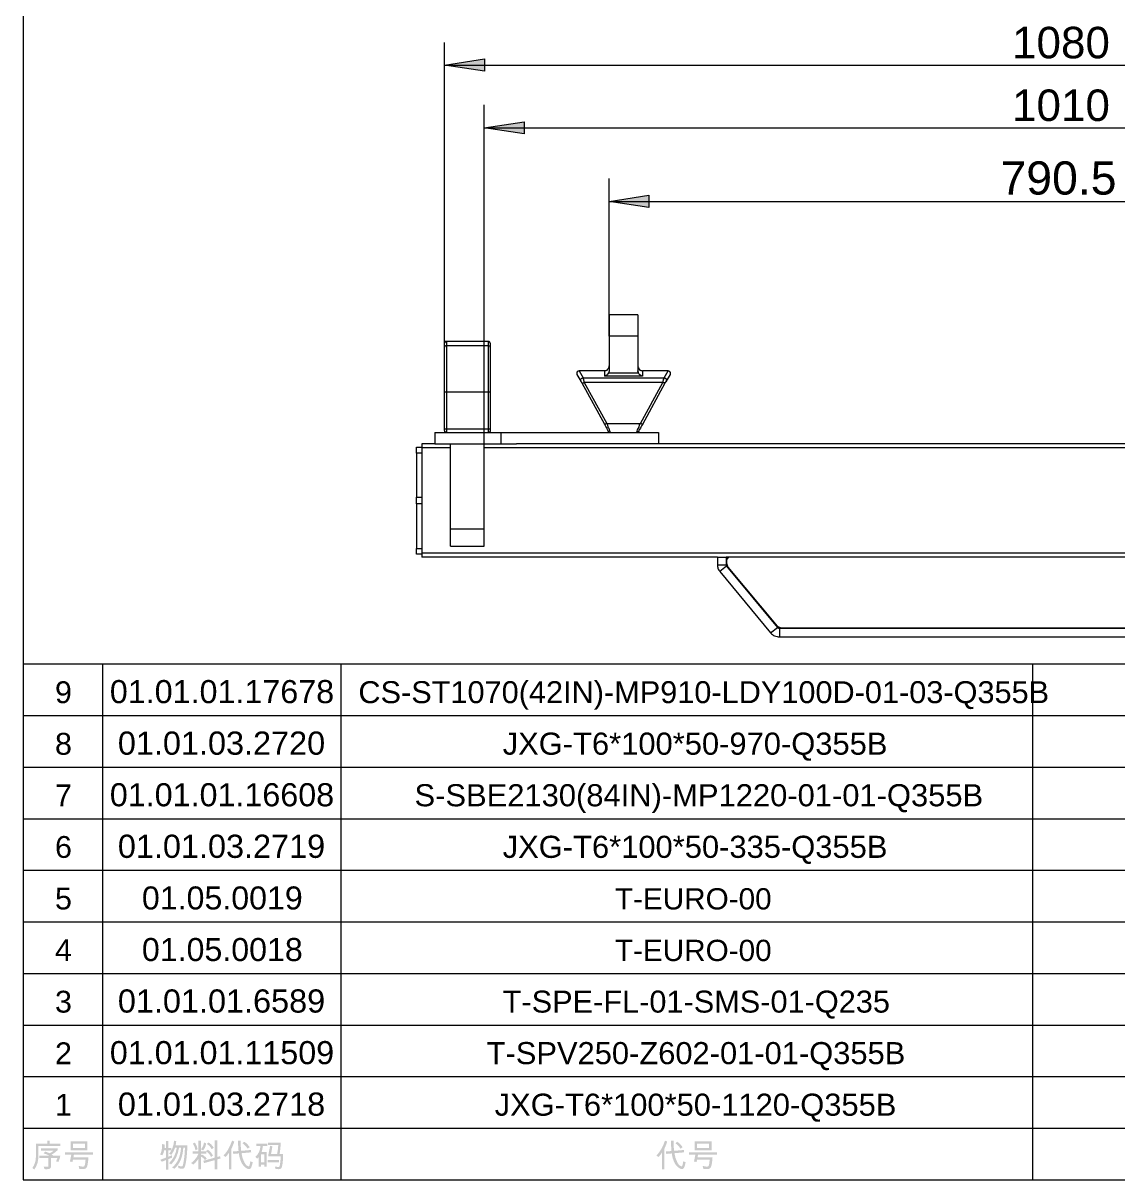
# Model space of a CAD drawing. Header units: millimetres. Extents: x 3 to 294, y 5 to 205.
# Drawn here: x 5 to 101.3, y 5.2 to 107.1 of the extents above; entities that cross this region are included whole.
import ezdxf

# ---------------------------------------------------------------- set-up
doc = ezdxf.new("R2010")
doc.units = ezdxf.units.MM

msp = doc.modelspace()

# ---------------------------------------------------------------- hatches: boundary and pattern name
h = msp.add_hatch(color=7)
h.paths.add_polyline_path([(192.193333, 121.355556), (195.685833, 121.884722), (195.685833, 120.791111)])
h.paths.add_polyline_path([(209.197222, 121.355556), (205.704722, 120.791111), (205.704722, 121.884722)])
h.paths.add_polyline_path([(180.833889, 115.005556), (184.361667, 115.534722), (184.361667, 114.476389)])
h.paths.add_polyline_path([(209.197222, 115.005556), (205.704722, 114.476389), (205.704722, 115.534722)])
h.paths.add_polyline_path([(45.543611, 97.860556), (49.071389, 98.389722), (49.071389, 97.331389)])
h.paths.add_polyline_path([(146.579167, 97.860556), (143.086667, 97.331389), (143.086667, 98.389722)])
h = msp.add_hatch(color=7)
h.paths.add_polyline_path([(42.051111, 103.363889), (45.578889, 103.928333), (45.578889, 102.834722)])
h.paths.add_polyline_path([(150.071667, 103.363889), (146.579167, 102.834722), (146.579167, 103.928333)])
h = msp.add_hatch(color=7)
h.paths.add_polyline_path([(56.550278, 91.369444), (60.042778, 91.933889), (60.042778, 90.840278)])
h.paths.add_polyline_path([(135.607778, 91.369444), (132.08, 90.840278), (132.08, 91.933889)])
h = msp.add_hatch(color=7)
h.paths.add_polyline_path([(8.247323, 8.188612), (6.311455, 8.188612), (6.311455, 7.228395), (6.289234, 6.933632), (6.222571, 6.652926), (6.111467, 6.386275), (5.955921, 6.133681), (5.786146, 6.265973), (5.92184, 6.493039), (6.018828, 6.734368), (6.077059, 6.98996), (6.096481, 7.259814), (6.096481, 8.394215), (7.089771, 8.394215), (7.089771, 8.679193), (7.304745, 8.679193), (7.304745, 8.394215), (8.247323, 8.394215)])
h.paths.add_polyline_path([(8.250079, 7.35793), (8.189032, 7.085905), (8.072587, 6.802305), (7.86974, 6.856324), (7.999276, 7.152327), (7.4205, 7.152327), (7.4205, 6.382279), (7.39995, 6.28418), (7.338369, 6.21471), (7.23586, 6.173765), (7.092527, 6.161242), (6.855504, 6.163998), (6.7855, 6.379523), (7.124497, 6.368499), (7.185269, 6.388687), (7.205526, 6.460552), (7.205526, 7.152327), (6.410673, 7.152327), (6.410673, 7.35793), (7.270569, 7.35793), (7.041539, 7.470034), (6.757939, 7.56188), (6.924406, 7.710708), (7.083569, 7.656689), (7.288208, 7.564636), (7.347541, 7.586753), (7.432971, 7.634089), (7.544549, 7.706643), (7.682327, 7.804415), (6.534697, 7.804415), (6.534697, 8.01112), (7.999276, 8.01112), (7.999276, 7.829219), (7.763287, 7.622927), (7.485543, 7.448881), (7.612323, 7.35793)])
h = msp.add_hatch(color=7)
h.paths.add_polyline_path([(10.638495, 7.812683), (9.147457, 7.812683), (9.147457, 8.603677), (10.638495, 8.603677)])
h.paths.add_polyline_path([(10.423521, 8.019389), (10.423521, 8.396971), (9.362431, 8.396971), (9.362431, 8.019389)])
h.paths.add_polyline_path([(11.120808, 7.451637), (9.446216, 7.451637), (9.402119, 7.214614), (10.725035, 7.214614), (10.694253, 6.883988), (10.6582, 6.625503), (10.61698, 6.439158), (10.570695, 6.324953), (10.514592, 6.256542), (10.443916, 6.207613), (10.35877, 6.178218), (10.259258, 6.168408), (10.208805, 6.169958), (10.135097, 6.174609), (10.038032, 6.18236), (9.917505, 6.193212), (9.855769, 6.45504), (10.081836, 6.402467), (10.262015, 6.385035), (10.33884, 6.411218), (10.393755, 6.490317), (10.414615, 6.562044), (10.434131, 6.672218), (10.452201, 6.82084), (10.46872, 7.007909), (9.365187, 7.007909), (9.313924, 6.796793), (9.090682, 6.832622), (9.214705, 7.451637), (8.665144, 7.451637), (8.665144, 7.658343), (11.120808, 7.658343)])
h = msp.add_hatch(color=7)
h.paths.add_polyline_path([(19.437169, 8.261923), (19.409669, 7.77905), (19.378396, 7.371366), (19.343299, 7.03882), (19.304326, 6.781359), (19.263605, 6.584351), (19.224124, 6.433129), (19.185884, 6.327588), (19.148884, 6.267626), (19.063307, 6.211816), (18.9521, 6.193212), (18.90889, 6.197243), (18.84289, 6.209335), (18.75405, 6.229489), (18.642317, 6.257705), (18.599322, 6.477088), (18.716421, 6.441638), (18.806441, 6.416317), (18.869383, 6.401124), (18.905246, 6.39606), (18.979523, 6.418108), (19.026514, 6.484805), (19.045014, 6.548574), (19.067442, 6.65141), (19.093797, 6.793314), (19.124079, 6.974284), (19.154051, 7.192247), (19.179476, 7.445091), (19.200353, 7.732765), (19.216683, 8.055218), (19.070611, 8.055218), (19.042578, 7.754461), (18.994449, 7.473134), (18.92623, 7.211238), (18.837929, 6.968772), (18.729552, 6.745737), (18.601105, 6.542132), (18.452594, 6.357957), (18.284027, 6.193212), (18.091101, 6.317236), (18.255795, 6.467924), (18.401375, 6.63763), (18.527848, 6.826352), (18.63522, 7.034091), (18.723497, 7.260847), (18.792687, 7.506621), (18.842794, 7.771411), (18.873827, 8.055218), (18.695785, 8.055218), (18.596368, 7.599543), (18.44698, 7.201592), (18.247672, 6.861414), (17.998497, 6.579063), (17.815494, 6.697574), (18.070043, 6.982415), (18.26811, 7.303636), (18.409644, 7.661236), (18.494591, 8.055218), (18.348519, 8.055218), (18.204652, 7.716771), (18.01779, 7.429588), (17.81825, 7.518885), (17.989411, 7.760403), (18.120109, 8.033445), (18.210397, 8.337905), (18.260325, 8.673681), (18.452147, 8.622969), (18.399782, 8.261923)])
h.paths.add_polyline_path([(18.063541, 7.168863), (17.755963, 7.050352), (17.755963, 6.127066), (17.540989, 6.127066), (17.540989, 6.961055), (17.185455, 6.818842), (17.03828, 6.98586), (17.540989, 7.177132), (17.540989, 7.818195), (17.388302, 7.818195), (17.32257, 7.579243), (17.231206, 7.378325), (17.030012, 7.454393), (17.111575, 7.627406), (17.167816, 7.838039), (17.198839, 8.086292), (17.204747, 8.372166), (17.419721, 8.329172), (17.424958, 8.226714), (17.426887, 8.146168), (17.419721, 8.024901), (17.540989, 8.024901), (17.540989, 8.657145), (17.755963, 8.657145), (17.755963, 8.024901), (18.006766, 8.024901), (18.006766, 7.818195), (17.755963, 7.818195), (17.755963, 7.26257), (18.063541, 7.378325)])
h = msp.add_hatch(color=7)
h.paths.add_polyline_path([(22.35861, 7.107127), (22.051583, 7.020035), (22.051583, 6.158486), (21.836609, 6.158486), (21.836609, 6.958299), (20.899543, 6.697574), (20.837256, 6.901524), (21.836609, 7.174376), (21.836609, 8.692974), (22.051583, 8.692974), (22.051583, 7.233907), (22.302386, 7.308321)])
h.paths.add_polyline_path([(21.680615, 7.367301), (21.511392, 7.228395), (21.433662, 7.378756), (21.337691, 7.51227), (21.223425, 7.628835), (21.090815, 7.728347), (21.090815, 7.535422), (20.61677, 7.535422), (20.61677, 7.405886), (20.691184, 7.457149), (20.806328, 7.399289), (20.920283, 7.318381), (21.033101, 7.214528), (21.144834, 7.087835), (20.97506, 6.961055), (20.888149, 7.071746), (20.799429, 7.160733), (20.708952, 7.228016), (20.61677, 7.273594), (20.61677, 6.141949), (20.40345, 6.141949), (20.40345, 7.096103), (20.330284, 6.96835), (20.228232, 6.836412), (20.097344, 6.700236), (19.937673, 6.55977), (19.767898, 6.705843), (19.969161, 6.876168), (20.167529, 7.106025), (20.255896, 7.230246), (20.324212, 7.343254), (20.372478, 7.444996), (20.400694, 7.535422), (19.90019, 7.535422), (19.90019, 7.742127), (20.40345, 7.742127), (20.40345, 8.681949), (20.61677, 8.681949), (20.61677, 7.742127), (21.068766, 7.742127), (21.05223, 7.750395), (21.230272, 7.874419), (21.356449, 7.786345), (21.473634, 7.672536), (21.581724, 7.532889)])
h.paths.add_polyline_path([(21.745659, 8.046949), (21.567616, 7.917414), (21.486071, 8.064287), (21.386129, 8.189921), (21.26779, 8.294367), (21.131054, 8.377678), (21.297521, 8.512726), (21.419167, 8.43429), (21.534406, 8.330481), (21.643236, 8.20135)])
h.paths.add_polyline_path([(21.082547, 8.433902), (21.041817, 8.237015), (20.983259, 8.069687), (20.906821, 7.931918), (20.812451, 7.823707), (20.627794, 7.914658), (20.73125, 8.061513), (20.810109, 8.210178), (20.864369, 8.360599), (20.894031, 8.512726)])
h.paths.add_polyline_path([(20.329036, 7.922926), (20.1317, 7.820951), (20.104949, 7.991897), (20.057838, 8.146719), (19.990469, 8.285419), (19.902946, 8.407995), (20.092013, 8.504458), (20.248145, 8.216999)])
h = msp.add_hatch(color=7)
h.paths.add_polyline_path([(23.557503, 8.590999), (23.495147, 8.405653), (23.407573, 8.183099), (23.3067, 7.944974), (23.3067, 6.141949), (23.091726, 6.141949), (23.091726, 7.62086), (22.976316, 7.443506), (22.790212, 7.233907), (22.612169, 7.367301), (22.838736, 7.631462), (23.038948, 7.93774), (23.212908, 8.286082), (23.36072, 8.676437)])
h.paths.add_polyline_path([(25.183588, 6.770886), (25.158233, 6.648103), (25.104765, 6.464961), (25.071373, 6.369351), (25.038963, 6.29498), (25.007484, 6.241797), (24.976883, 6.209749), (24.913217, 6.177503), (24.844591, 6.166754), (24.782054, 6.176469), (24.707683, 6.205615), (24.621426, 6.254191), (24.523233, 6.322197), (24.422662, 6.409642), (24.329274, 6.517396), (24.243017, 6.64551), (24.16384, 6.794037), (24.036509, 7.140889), (23.958788, 7.548099), (23.470963, 7.505105), (23.444504, 7.717323), (23.933983, 7.758664), (23.912495, 8.026468), (23.897672, 8.267711), (23.889568, 8.482496), (23.888233, 8.670925), (24.114231, 8.670925), (24.122086, 8.380503), (24.133248, 8.135144), (24.147717, 7.934846), (24.165494, 7.77961), (24.580008, 7.812614), (25.022634, 7.855126), (25.045785, 7.645665), (24.190299, 7.567392), (24.289793, 7.147228), (24.445511, 6.769232), (24.538624, 6.613049), (24.634371, 6.501617), (24.732703, 6.434834), (24.833567, 6.412596), (24.869637, 6.441018), (24.905087, 6.526284), (24.939917, 6.668394), (24.974127, 6.867349)])
h.paths.add_polyline_path([(24.912391, 8.105929), (24.737104, 7.962613), (24.618128, 8.120941), (24.502562, 8.252759), (24.390304, 8.358016), (24.281249, 8.436659), (24.438345, 8.577218), (24.557839, 8.493813), (24.676608, 8.387463), (24.794758, 8.258168)])
h = msp.add_hatch(color=7)
h.paths.add_polyline_path([(27.858636, 7.333126), (27.846647, 7.025892), (27.81068, 6.676077), (27.784627, 6.508835), (27.754388, 6.37911), (27.719911, 6.286798), (27.681145, 6.231797), (27.579859, 6.176951), (27.439713, 6.158486), (27.190012, 6.18329), (27.131032, 6.401572), (27.24832, 6.381401), (27.340494, 6.367121), (27.407449, 6.358629), (27.449083, 6.355821), (27.495799, 6.366983), (27.533419, 6.400469), (27.550171, 6.439209), (27.567388, 6.510712), (27.585121, 6.614875), (27.603424, 6.751593), (27.633671, 7.036985), (27.650277, 7.281862), (26.56328, 7.281862), (26.56328, 7.468173), (26.622502, 7.746916), (26.665393, 7.966334), (26.691955, 8.126428), (26.702187, 8.227197), (26.90779, 8.173729), (26.86011, 7.851199), (26.789279, 7.488568), (27.327816, 7.488568), (27.392377, 7.899017), (27.432547, 8.294996), (26.538476, 8.294996), (26.538476, 8.501702), (27.647521, 8.501702), (27.616928, 7.994722), (27.548302, 7.488568), (27.858636, 7.488568)])
h.paths.add_polyline_path([(26.45414, 8.216172), (26.075455, 8.21066), (26.030531, 7.909214), (25.962456, 7.677635), (26.403428, 7.677635), (26.403428, 6.374011), (26.19121, 6.374011), (26.19121, 6.570795), (25.916705, 6.570795), (25.916705, 6.374011), (25.706141, 6.374011), (25.706141, 7.231151), (25.644542, 7.148055), (25.576605, 7.090591), (25.415099, 7.251546), (25.593081, 7.43467), (25.727707, 7.656551), (25.819028, 7.917086), (25.867095, 8.216172), (25.499435, 8.216172), (25.499435, 8.422878), (26.45414, 8.422878)])
h.paths.add_polyline_path([(26.19121, 6.777501), (26.19121, 7.470929), (25.916705, 7.470929), (25.916705, 6.777501)])
h.paths.add_polyline_path([(27.500346, 6.751593), (26.503749, 6.751593), (26.503749, 6.958299), (27.500346, 6.958299)])
h = msp.add_hatch(color=7)
h.paths.add_polyline_path([(61.663148, 8.590999), (61.600792, 8.405653), (61.513217, 8.183099), (61.412345, 7.944974), (61.412345, 6.141949), (61.197371, 6.141949), (61.197371, 7.62086), (61.08196, 7.443506), (60.895856, 7.233907), (60.717814, 7.367301), (60.94438, 7.631462), (61.144592, 7.93774), (61.318552, 8.286082), (61.466364, 8.676437)])
h.paths.add_polyline_path([(63.289233, 6.770886), (63.263877, 6.648103), (63.210409, 6.464961), (63.177018, 6.369351), (63.144608, 6.29498), (63.113128, 6.241797), (63.082527, 6.209749), (63.018862, 6.177503), (62.950236, 6.166754), (62.887698, 6.176469), (62.813327, 6.205615), (62.727071, 6.254191), (62.628877, 6.322197), (62.528306, 6.409642), (62.434918, 6.517396), (62.348662, 6.64551), (62.269485, 6.794037), (62.142154, 7.140889), (62.064433, 7.548099), (61.576607, 7.505105), (61.550149, 7.717323), (62.039628, 7.758664), (62.018139, 8.026468), (62.003317, 8.267711), (61.995212, 8.482496), (61.993877, 8.670925), (62.219875, 8.670925), (62.22773, 8.380503), (62.238892, 8.135144), (62.253362, 7.934846), (62.271138, 7.77961), (62.685652, 7.812614), (63.128278, 7.855126), (63.151429, 7.645665), (62.295943, 7.567392), (62.395437, 7.147228), (62.551156, 6.769232), (62.644268, 6.613049), (62.740016, 6.501617), (62.838347, 6.434834), (62.939211, 6.412596), (62.975281, 6.441018), (63.010731, 6.526284), (63.045561, 6.668394), (63.079771, 6.867349)])
h.paths.add_polyline_path([(63.018035, 8.105929), (62.842749, 7.962613), (62.723772, 8.120941), (62.608206, 8.252759), (62.495948, 8.358016), (62.386894, 8.436659), (62.54399, 8.577218), (62.663483, 8.493813), (62.782253, 8.387463), (62.900402, 8.258168)])
h = msp.add_hatch(color=7)
h.paths.add_polyline_path([(65.567406, 7.812683), (64.076368, 7.812683), (64.076368, 8.603677), (65.567406, 8.603677)])
h.paths.add_polyline_path([(65.352432, 8.019389), (65.352432, 8.396971), (64.291342, 8.396971), (64.291342, 8.019389)])
h.paths.add_polyline_path([(66.049719, 7.451637), (64.375127, 7.451637), (64.33103, 7.214614), (65.653946, 7.214614), (65.623165, 6.883988), (65.587112, 6.625503), (65.545891, 6.439158), (65.499606, 6.324953), (65.443503, 6.256542), (65.372827, 6.207613), (65.287681, 6.178218), (65.18817, 6.168408), (65.137716, 6.169958), (65.064008, 6.174609), (64.966943, 6.18236), (64.846416, 6.193212), (64.78468, 6.45504), (65.010747, 6.402467), (65.190926, 6.385035), (65.267751, 6.411218), (65.322666, 6.490317), (65.343526, 6.562044), (65.363043, 6.672218), (65.381112, 6.82084), (65.397631, 7.007909), (64.294098, 7.007909), (64.242835, 6.796793), (64.019593, 6.832622), (64.143617, 7.451637), (63.594055, 7.451637), (63.594055, 7.658343), (66.049719, 7.658343)])

# ---------------------------------------------------------------- linework, layer by layer
at = {"color": 9, "lineweight": 0, "true_color": 0xc0c0c0}
for points in [[(4.974167, 204.822778), (4.974167, 5.221111)], [(4.974167, 5.221111), (291.994167, 5.221111)]]:
    msp.add_lwpolyline(points, dxfattribs=at)
at = {"color": 7, "lineweight": 0}
for points in [[(42.051111, 78.881111), (42.051111, 105.374722)], [(42.051111, 103.363889), (150.071667, 103.363889)], [(45.543611, 70.026389), (45.543611, 99.871389)], [(45.543611, 97.860556), (146.579167, 97.860556)], [(56.550278, 79.516111), (56.550278, 93.380278)], [(56.550278, 91.369444), (135.607778, 91.369444)], [(59.090278, 81.385833), (56.550278, 81.385833)], [(56.550278, 81.385833), (56.550278, 81.350556), (56.550278, 81.315278), (56.550278, 81.209444), (56.550278, 81.103611), (56.550278, 80.9625), (56.550278, 80.786111), (56.550278, 80.574444), (56.550278, 80.3275), (56.550278, 80.080556), (56.550278, 79.798333), (56.550278, 79.516111)], [(59.090278, 81.385833), (59.090278, 81.350556), (59.090278, 81.315278), (59.090278, 81.209444), (59.090278, 81.103611), (59.090278, 80.9625), (59.090278, 80.786111), (59.090278, 80.574444), (59.090278, 80.3275), (59.090278, 80.080556), (59.090278, 79.798333), (59.090278, 79.516111)], [(56.550278, 79.516111), (56.550278, 76.446944)], [(59.090278, 79.516111), (56.550278, 79.516111)], [(59.090278, 79.516111), (59.090278, 76.446944)], [(42.2275, 79.022222), (42.192222, 79.022222), (42.156944, 79.022222), (42.121667, 79.022222), (42.121667, 78.986944), (42.086389, 78.951667), (42.086389, 78.916389), (42.051111, 78.881111)], [(42.051111, 78.528333), (42.051111, 78.669444), (42.051111, 78.775278), (42.051111, 78.845833), (42.051111, 78.881111)], [(42.2275, 78.669444), (42.156944, 78.669444), (42.121667, 78.634167), (42.086389, 78.598889), (42.051111, 78.528333)], [(42.051111, 74.577222), (42.051111, 75.000556), (42.051111, 75.423889), (42.051111, 75.811944), (42.051111, 76.2), (42.051111, 76.588056), (42.051111, 76.940833), (42.051111, 77.293611), (42.051111, 77.611111), (42.051111, 77.893333), (42.051111, 78.140278), (42.051111, 78.351944), (42.051111, 78.528333)], [(45.931667, 79.022222), (42.2275, 79.022222)], [(42.2275, 79.022222), (42.2275, 78.986944), (42.2275, 78.916389), (42.2275, 78.810556), (42.2275, 78.669444)], [(42.2275, 78.669444), (42.2275, 78.493056), (42.2275, 78.316667), (42.2275, 78.069722), (42.2275, 77.822778), (42.2275, 77.505278), (42.2275, 77.187778), (42.2275, 76.870278), (42.2275, 76.5175), (42.2275, 76.129444), (42.2275, 75.776667), (42.2275, 75.388611), (42.2275, 74.965278), (42.2275, 74.577222)], [(45.931667, 78.669444), (42.2275, 78.669444)], [(46.072778, 78.881111), (46.072778, 78.916389), (46.072778, 78.951667), (46.0375, 78.951667), (46.0375, 78.986944), (46.002222, 79.022222), (45.966944, 79.022222), (45.931667, 79.022222)], [(45.931667, 78.669444), (45.931667, 78.810556), (45.931667, 78.916389), (45.931667, 78.986944), (45.931667, 79.022222)], [(45.931667, 74.577222), (45.931667, 74.965278), (45.931667, 75.388611), (45.931667, 75.776667), (45.931667, 76.129444), (45.931667, 76.5175), (45.931667, 76.870278), (45.931667, 77.187778), (45.931667, 77.505278), (45.931667, 77.822778), (45.931667, 78.069722), (45.931667, 78.316667), (45.931667, 78.493056), (45.931667, 78.669444)], [(46.072778, 78.528333), (46.072778, 78.598889), (46.0375, 78.634167), (45.966944, 78.669444), (45.931667, 78.669444)], [(46.072778, 78.881111), (46.072778, 78.845833), (46.072778, 78.775278), (46.072778, 78.669444), (46.072778, 78.528333)], [(46.072778, 78.528333), (46.072778, 78.351944), (46.072778, 78.140278), (46.072778, 77.893333), (46.072778, 77.611111), (46.072778, 77.293611), (46.072778, 76.940833), (46.072778, 76.588056), (46.072778, 76.2), (46.072778, 75.811944), (46.072778, 75.423889), (46.072778, 75.000556), (46.072778, 74.577222)], [(53.728056, 76.129444), (53.728056, 76.164722), (53.728056, 76.235278), (53.728056, 76.270556), (53.728056, 76.305833), (53.728056, 76.341111), (53.763333, 76.376389), (53.763333, 76.411667), (53.798611, 76.411667), (53.833889, 76.446944), (53.869167, 76.446944), (53.904444, 76.446944)], [(53.904444, 76.446944), (54.257222, 75.847222)], [(56.162222, 76.446944), (53.904444, 76.446944)], [(56.162222, 76.446944), (56.232778, 76.482222), (56.303333, 76.482222), (56.373889, 76.5175), (56.444444, 76.588056), (56.479722, 76.658611), (56.515, 76.729167), (56.550278, 76.799722), (56.550278, 76.905556)], [(56.162222, 75.988333), (56.162222, 76.446944)], [(56.550278, 76.446944), (56.550278, 76.411667), (56.515, 76.341111), (56.515, 76.270556)], [(59.090278, 76.905556), (59.090278, 76.799722), (59.125556, 76.729167), (59.160833, 76.658611), (59.196111, 76.588056), (59.266667, 76.5175), (59.337222, 76.482222), (59.407778, 76.482222), (59.478333, 76.446944)], [(59.125556, 76.270556), (59.125556, 76.341111), (59.090278, 76.411667), (59.090278, 76.446944)], [(59.478333, 76.446944), (59.478333, 75.988333)], [(61.736111, 76.446944), (59.478333, 76.446944)], [(61.383333, 75.847222), (61.736111, 76.446944)], [(61.736111, 76.446944), (61.771389, 76.446944), (61.806667, 76.446944), (61.841944, 76.411667), (61.877222, 76.411667), (61.877222, 76.376389), (61.9125, 76.341111), (61.9125, 76.305833), (61.9125, 76.270556), (61.9125, 76.235278), (61.9125, 76.164722), (61.9125, 76.129444)], [(54.080833, 75.529722), (53.728056, 76.129444)], [(54.080833, 75.529722), (54.045556, 75.600278), (54.045556, 75.635556), (54.045556, 75.706111), (54.080833, 75.741389), (54.116111, 75.776667), (54.151389, 75.811944), (54.186667, 75.811944), (54.257222, 75.847222)], [(54.186667, 75.353333), (54.151389, 75.388611), (54.151389, 75.423889), (54.116111, 75.459167), (54.080833, 75.494444), (54.080833, 75.529722)], [(54.186667, 75.353333), (54.221944, 75.353333), (54.221944, 75.388611), (54.257222, 75.388611), (54.2925, 75.388611), (54.327778, 75.423889), (54.363056, 75.423889)], [(54.257222, 75.847222), (54.257222, 75.811944), (54.257222, 75.776667), (54.257222, 75.741389), (54.2925, 75.706111), (54.2925, 75.635556), (54.327778, 75.565), (54.327778, 75.494444), (54.363056, 75.423889)], [(54.257222, 75.847222), (61.383333, 75.847222)], [(61.2775, 75.423889), (54.363056, 75.423889)], [(54.363056, 75.423889), (56.338611, 71.825556)], [(56.162222, 75.988333), (56.232778, 76.023611), (56.303333, 76.058889), (56.373889, 76.094167), (56.409167, 76.164722), (56.479722, 76.2), (56.515, 76.270556)], [(59.478333, 75.988333), (56.162222, 75.988333)], [(56.515, 76.270556), (59.125556, 76.270556)], [(59.478333, 75.988333), (59.407778, 76.023611), (59.337222, 76.058889), (59.266667, 76.094167), (59.196111, 76.164722), (59.160833, 76.2), (59.125556, 76.270556)], [(59.301944, 71.825556), (61.2775, 75.423889)], [(61.2775, 75.423889), (61.312778, 75.494444), (61.312778, 75.565), (61.348056, 75.635556), (61.348056, 75.706111), (61.383333, 75.741389), (61.383333, 75.776667), (61.383333, 75.811944), (61.383333, 75.847222)], [(61.453889, 75.353333), (61.418611, 75.353333), (61.418611, 75.388611), (61.383333, 75.388611), (61.348056, 75.388611), (61.312778, 75.423889), (61.2775, 75.423889)], [(61.559722, 75.529722), (61.595, 75.600278), (61.595, 75.635556), (61.595, 75.706111), (61.559722, 75.741389), (61.524444, 75.776667), (61.489167, 75.811944), (61.453889, 75.811944), (61.383333, 75.847222)], [(61.559722, 75.529722), (61.559722, 75.494444), (61.524444, 75.459167), (61.489167, 75.423889), (61.489167, 75.388611), (61.453889, 75.353333)], [(61.9125, 76.129444), (61.559722, 75.529722)], [(42.2275, 74.577222), (42.192222, 74.577222), (42.156944, 74.577222), (42.121667, 74.577222), (42.086389, 74.577222), (42.051111, 74.577222)], [(42.051111, 71.331667), (42.051111, 74.577222)], [(45.931667, 74.577222), (42.2275, 74.577222)], [(42.2275, 74.577222), (42.2275, 71.331667)], [(46.072778, 74.577222), (46.0375, 74.577222), (46.002222, 74.577222), (45.966944, 74.577222), (45.931667, 74.577222)], [(45.931667, 71.331667), (45.931667, 74.577222)], [(46.072778, 74.577222), (46.072778, 71.331667)], [(56.162222, 71.719722), (54.186667, 75.353333)], [(61.453889, 75.353333), (59.478333, 71.719722)], [(42.2275, 71.331667), (42.192222, 71.331667), (42.156944, 71.331667), (42.121667, 71.331667), (42.086389, 71.331667), (42.051111, 71.331667)], [(42.051111, 71.190556), (42.051111, 71.225833), (42.051111, 71.261111), (42.051111, 71.296389), (42.051111, 71.331667)], [(45.931667, 71.331667), (42.2275, 71.331667)], [(42.2275, 71.331667), (42.2275, 71.261111), (42.2275, 71.225833), (42.2275, 71.155278), (42.2275, 71.12), (42.2275, 71.084722), (42.2275, 71.049444), (42.2275, 71.014167)], [(46.072778, 71.331667), (46.0375, 71.331667), (46.002222, 71.331667), (45.966944, 71.331667), (45.931667, 71.331667)], [(45.931667, 71.014167), (45.931667, 71.049444), (45.931667, 71.084722), (45.931667, 71.12), (45.931667, 71.155278), (45.931667, 71.225833), (45.931667, 71.261111), (45.931667, 71.331667)], [(46.072778, 71.331667), (46.072778, 71.296389), (46.072778, 71.261111), (46.072778, 71.225833), (46.072778, 71.190556)], [(56.162222, 71.719722), (56.162222, 71.755), (56.1975, 71.755), (56.232778, 71.790278), (56.268056, 71.790278), (56.303333, 71.825556), (56.338611, 71.825556)], [(56.479722, 71.12), (56.479722, 71.155278), (56.444444, 71.225833), (56.409167, 71.261111), (56.373889, 71.366944), (56.338611, 71.4375), (56.268056, 71.543333), (56.232778, 71.613889), (56.162222, 71.719722)], [(56.338611, 71.825556), (59.301944, 71.825556)], [(56.338611, 71.825556), (56.409167, 71.684444), (56.444444, 71.508056), (56.515, 71.402222), (56.550278, 71.261111), (56.620833, 71.155278), (56.620833, 71.084722), (56.656111, 71.049444), (56.656111, 71.014167)], [(58.984444, 71.014167), (58.984444, 71.049444), (58.984444, 71.084722), (59.019722, 71.155278), (59.055, 71.261111), (59.125556, 71.402222), (59.196111, 71.508056), (59.231389, 71.684444), (59.301944, 71.825556)], [(59.478333, 71.719722), (59.407778, 71.613889), (59.337222, 71.508056), (59.301944, 71.402222), (59.231389, 71.296389), (59.196111, 71.225833), (59.160833, 71.190556), (59.160833, 71.155278), (59.160833, 71.12)], [(59.478333, 71.719722), (59.478333, 71.755), (59.443056, 71.755), (59.407778, 71.790278), (59.3725, 71.790278), (59.337222, 71.825556), (59.301944, 71.825556)], [(41.204444, 71.014167), (41.204444, 70.026389)], [(41.204444, 71.014167), (47.025278, 71.014167)], [(42.2275, 71.014167), (42.192222, 71.049444), (42.156944, 71.049444), (42.121667, 71.049444), (42.121667, 71.084722), (42.086389, 71.084722), (42.086389, 71.12), (42.086389, 71.155278), (42.051111, 71.190556)], [(46.072778, 71.190556), (46.072778, 71.155278), (46.072778, 71.12), (46.0375, 71.084722), (46.002222, 71.049444), (45.966944, 71.049444), (45.931667, 71.049444), (45.931667, 71.014167)], [(47.025278, 71.014167), (47.025278, 70.026389)], [(47.025278, 71.014167), (60.889444, 71.014167)], [(56.479722, 71.12), (56.515, 71.12), (56.515, 71.084722), (56.550278, 71.084722), (56.550278, 71.049444), (56.585556, 71.049444), (56.620833, 71.049444), (56.656111, 71.014167)], [(59.160833, 71.12), (59.125556, 71.12), (59.125556, 71.084722), (59.090278, 71.084722), (59.090278, 71.049444), (59.055, 71.049444), (59.019722, 71.049444), (58.984444, 71.014167)], [(60.889444, 71.014167), (60.889444, 70.026389)], [(39.581667, 69.744167), (40.075556, 69.744167)], [(39.581667, 69.215), (39.581667, 69.320833), (39.581667, 69.426667), (39.581667, 69.497222), (39.581667, 69.567778), (39.581667, 69.638333), (39.581667, 69.708889), (39.581667, 69.744167)], [(41.204444, 70.026389), (40.075556, 70.026389)], [(40.075556, 70.026389), (40.075556, 69.991111), (40.075556, 69.955833), (40.075556, 69.920556), (40.075556, 69.85), (40.075556, 69.814722), (40.075556, 69.744167), (40.075556, 69.673611)], [(40.075556, 69.673611), (40.075556, 60.395556)], [(42.580278, 69.673611), (40.075556, 69.673611)], [(41.204444, 70.026389), (42.580278, 70.026389)], [(42.580278, 70.026389), (45.543611, 70.026389)], [(42.580278, 62.5475), (42.580278, 70.026389)], [(45.543611, 62.5475), (45.543611, 70.026389)], [(45.543611, 70.026389), (47.025278, 70.026389)], [(146.579167, 69.673611), (45.543611, 69.673611)], [(47.025278, 70.026389), (48.401111, 70.026389)], [(143.756944, 70.026389), (48.401111, 70.026389)], [(40.075556, 69.215), (39.581667, 69.215)], [(39.581667, 69.215), (39.581667, 65.334444)], [(39.581667, 65.334444), (40.075556, 65.334444)], [(39.581667, 64.734722), (39.581667, 64.805278), (39.581667, 64.875833), (39.581667, 64.981667), (39.581667, 65.0875), (39.581667, 65.193333), (39.581667, 65.263889), (39.581667, 65.299167), (39.581667, 65.334444)], [(40.075556, 64.734722), (39.581667, 64.734722)], [(39.581667, 64.734722), (39.581667, 60.818889)], [(42.580278, 62.5475), (45.543611, 62.5475)], [(42.580278, 61.030556), (42.580278, 62.5475)], [(45.543611, 61.030556), (45.543611, 62.5475)], [(39.581667, 60.818889), (40.075556, 60.818889)], [(39.581667, 60.325), (39.581667, 60.360278), (39.581667, 60.430833), (39.581667, 60.466111), (39.581667, 60.536667), (39.581667, 60.6425), (39.581667, 60.748333), (39.581667, 60.818889)], [(40.075556, 60.325), (39.581667, 60.325)], [(152.0825, 60.395556), (40.075556, 60.395556)], [(40.075556, 60.395556), (40.075556, 60.325), (40.075556, 60.254444), (40.075556, 60.183889), (40.075556, 60.148611), (40.075556, 60.078056), (40.075556, 60.042778)], [(42.580278, 61.030556), (45.543611, 61.030556)], [(66.075278, 60.042778), (40.075556, 60.042778)], [(66.075278, 60.042778), (66.851389, 60.042778)], [(66.075278, 60.042778), (66.075278, 59.3725)], [(66.075278, 59.3725), (66.851389, 59.3725)], [(66.075278, 59.3725), (66.075278, 59.301944), (66.075278, 59.231389), (66.110556, 59.125556), (66.110556, 59.055), (66.145833, 58.984444), (66.216389, 58.913889), (66.251667, 58.843333), (66.286944, 58.772778)], [(66.886667, 59.266667), (66.286944, 58.772778)], [(66.851389, 60.042778), (66.851389, 59.3725)], [(125.306667, 60.042778), (66.851389, 60.042778)], [(66.851389, 59.3725), (66.851389, 59.337222), (66.851389, 59.301944), (66.886667, 59.301944), (66.886667, 59.266667)], [(67.063056, 60.042778), (66.886667, 59.831111)], [(66.886667, 59.831111), (66.886667, 59.513611)], [(66.886667, 59.513611), (66.9925, 59.160833)], [(66.886667, 59.513611), (66.886667, 59.478333)], [(66.886667, 59.478333), (66.9925, 59.125556)], [(66.886667, 59.266667), (71.366944, 53.869167)], [(66.9925, 59.160833), (71.331667, 53.975)], [(66.9925, 59.125556), (71.331667, 53.975)], [(66.286944, 58.772778), (70.767222, 53.375278)], [(70.767222, 53.375278), (71.366944, 53.869167)], [(70.767222, 53.375278), (70.837778, 53.304722), (70.943611, 53.234167), (71.014167, 53.163611), (71.12, 53.128333), (71.225833, 53.093056), (71.331667, 53.057778), (71.4375, 53.0225), (71.543333, 53.0225)], [(71.331667, 53.975), (71.649167, 53.833889)], [(71.331667, 53.975), (71.649167, 53.798611)], [(71.366944, 53.869167), (71.402222, 53.869167), (71.402222, 53.833889), (71.4375, 53.833889), (71.472778, 53.833889), (71.472778, 53.798611), (71.508056, 53.798611), (71.543333, 53.798611)], [(71.543333, 53.798611), (71.543333, 53.0225)], [(71.543333, 53.798611), (120.614722, 53.798611)], [(71.543333, 53.0225), (120.614722, 53.0225)], [(71.649167, 53.833889), (120.508889, 53.833889)], [(4.974167, 50.623611), (4.974167, 5.221111)], [(176.988611, 50.623611), (4.974167, 50.623611)], [(11.959167, 50.623611), (11.959167, 9.771944)], [(32.949444, 50.623611), (32.949444, 9.771944)], [(93.803611, 50.623611), (93.803611, 9.771944)], [(4.974167, 46.108056), (176.988611, 46.108056)], [(4.974167, 41.557222), (176.988611, 41.557222)], [(4.974167, 37.006389), (176.988611, 37.006389)], [(4.974167, 32.490833), (176.988611, 32.490833)], [(4.974167, 27.94), (176.988611, 27.94)], [(4.974167, 23.389167), (176.988611, 23.389167)], [(4.974167, 18.838333), (176.988611, 18.838333)], [(4.974167, 14.322778), (176.988611, 14.322778)], [(4.974167, 9.771944), (176.988611, 9.771944)], [(11.959167, 9.771944), (11.959167, 5.221111)], [(32.949444, 9.771944), (32.949444, 5.221111)], [(93.803611, 9.771944), (93.803611, 5.221111)], [(4.974167, 5.221111), (176.988611, 5.221111)]]:
    msp.add_lwpolyline(points, dxfattribs=at)
for points in [[(42.051111, 103.363889), (45.578889, 103.928333), (45.578889, 102.834722)], [(45.543611, 97.860556), (49.071389, 98.389722), (49.071389, 97.331389)], [(56.550278, 91.369444), (60.042778, 91.933889), (60.042778, 90.840278)]]:
    msp.add_lwpolyline(points, close=True, dxfattribs=at)

# ---------------------------------------------------------------- texts
at = {"color": 7, "attachment_point": 1}
for s, insert, char_height in [('{\\fArialUnicodeMS|b0|i0|c0;1080}', (92.012825, 106.74304), 2.772729), ('{\\fArialUnicodeMS|b0|i0|c0;1010}', (92.012825, 101.224514), 2.772729), ('{\\fArialUnicodeMS|b0|i0|c0;790.5}', (90.994644, 94.894808), 2.922713), ('{\\fArialUnicodeMS|b0|i0|c0;9}', (7.776034, 49.115076), 1.921178), ('{\\fArialUnicodeMS|b0|i0|c0;01.01.01.17678}', (12.604856, 49.227081), 2.033183), ('{\\fArialUnicodeMS|b0|i0|c0;CS-ST1070(42IN)-MP910-LDY100D-01-03-Q355B}', (34.482723, 49.127371), 1.933473), ('{\\fArialUnicodeMS|b0|i0|c0;8}', (7.776034, 44.57413), 1.921178), ('{\\fArialUnicodeMS|b0|i0|c0;01.01.03.2720}', (13.310412, 44.695585), 2.042633), ('{\\fArialUnicodeMS|b0|i0|c0;JXG-T6*100*50-970-Q355B}', (47.182723, 44.600033), 1.947081), ('{\\fArialUnicodeMS|b0|i0|c0;7}', (7.776034, 40.033167), 1.921178), ('{\\fArialUnicodeMS|b0|i0|c0;01.01.01.16608}', (12.604856, 40.145172), 2.033183), ('{\\fArialUnicodeMS|b0|i0|c0;S-SBE2130(84IN)-MP1220-01-01-Q355B}', (39.421612, 40.059512), 1.947523), ('{\\fArialUnicodeMS|b0|i0|c0;6}', (7.776034, 35.492221), 1.921178), ('{\\fArialUnicodeMS|b0|i0|c0;01.01.03.2719}', (13.310412, 35.613676), 2.042633), ('{\\fArialUnicodeMS|b0|i0|c0;JXG-T6*100*50-335-Q355B}', (47.182723, 35.518124), 1.947081), ('{\\fArialUnicodeMS|b0|i0|c0;5}', (7.776034, 30.951258), 1.921178), ('{\\fArialUnicodeMS|b0|i0|c0;01.05.0019}', (15.427078, 31.055179), 2.025099), ('{\\fArialUnicodeMS|b0|i0|c0;T-EURO-00}', (57.060501, 30.900726), 1.870646), ('{\\fArialUnicodeMS|b0|i0|c0;01.05.0018}', (15.427078, 26.514233), 2.025099), ('{\\fArialUnicodeMS|b0|i0|c0;4}', (7.776034, 26.410312), 1.921178), ('{\\fArialUnicodeMS|b0|i0|c0;T-EURO-00}', (57.060501, 26.35978), 1.870646), ('{\\fArialUnicodeMS|b0|i0|c0;3}', (7.776034, 21.869349), 1.921178), ('{\\fArialUnicodeMS|b0|i0|c0;01.01.01.6589}', (13.310412, 21.990804), 2.042633), ('{\\fArialUnicodeMS|b0|i0|c0;T-SPE-FL-01-SMS-01-Q235}', (47.182723, 21.882553), 1.934382), ('{\\fArialUnicodeMS|b0|i0|c0;2}', (7.776034, 17.328403), 1.921178), ('{\\fArialUnicodeMS|b0|i0|c0;01.01.01.11509}', (12.604856, 17.440408), 2.033183), ('{\\fArialUnicodeMS|b0|i0|c0;T-SPV250-Z602-01-01-Q355B}', (45.771612, 17.352267), 1.945042), ('{\\fArialUnicodeMS|b0|i0|c0;1}', (7.776034, 12.78744), 1.921178), ('{\\fArialUnicodeMS|b0|i0|c0;01.01.03.2718}', (13.310412, 12.908895), 2.042633), ('{\\fArialUnicodeMS|b0|i0|c0;JXG-T6*100*50-1120-Q355B}', (46.477167, 12.812243), 1.945981)]:
    msp.add_mtext(s, dxfattribs=dict(at, insert=insert, char_height=char_height))

doc.saveas('drawing.dxf')
